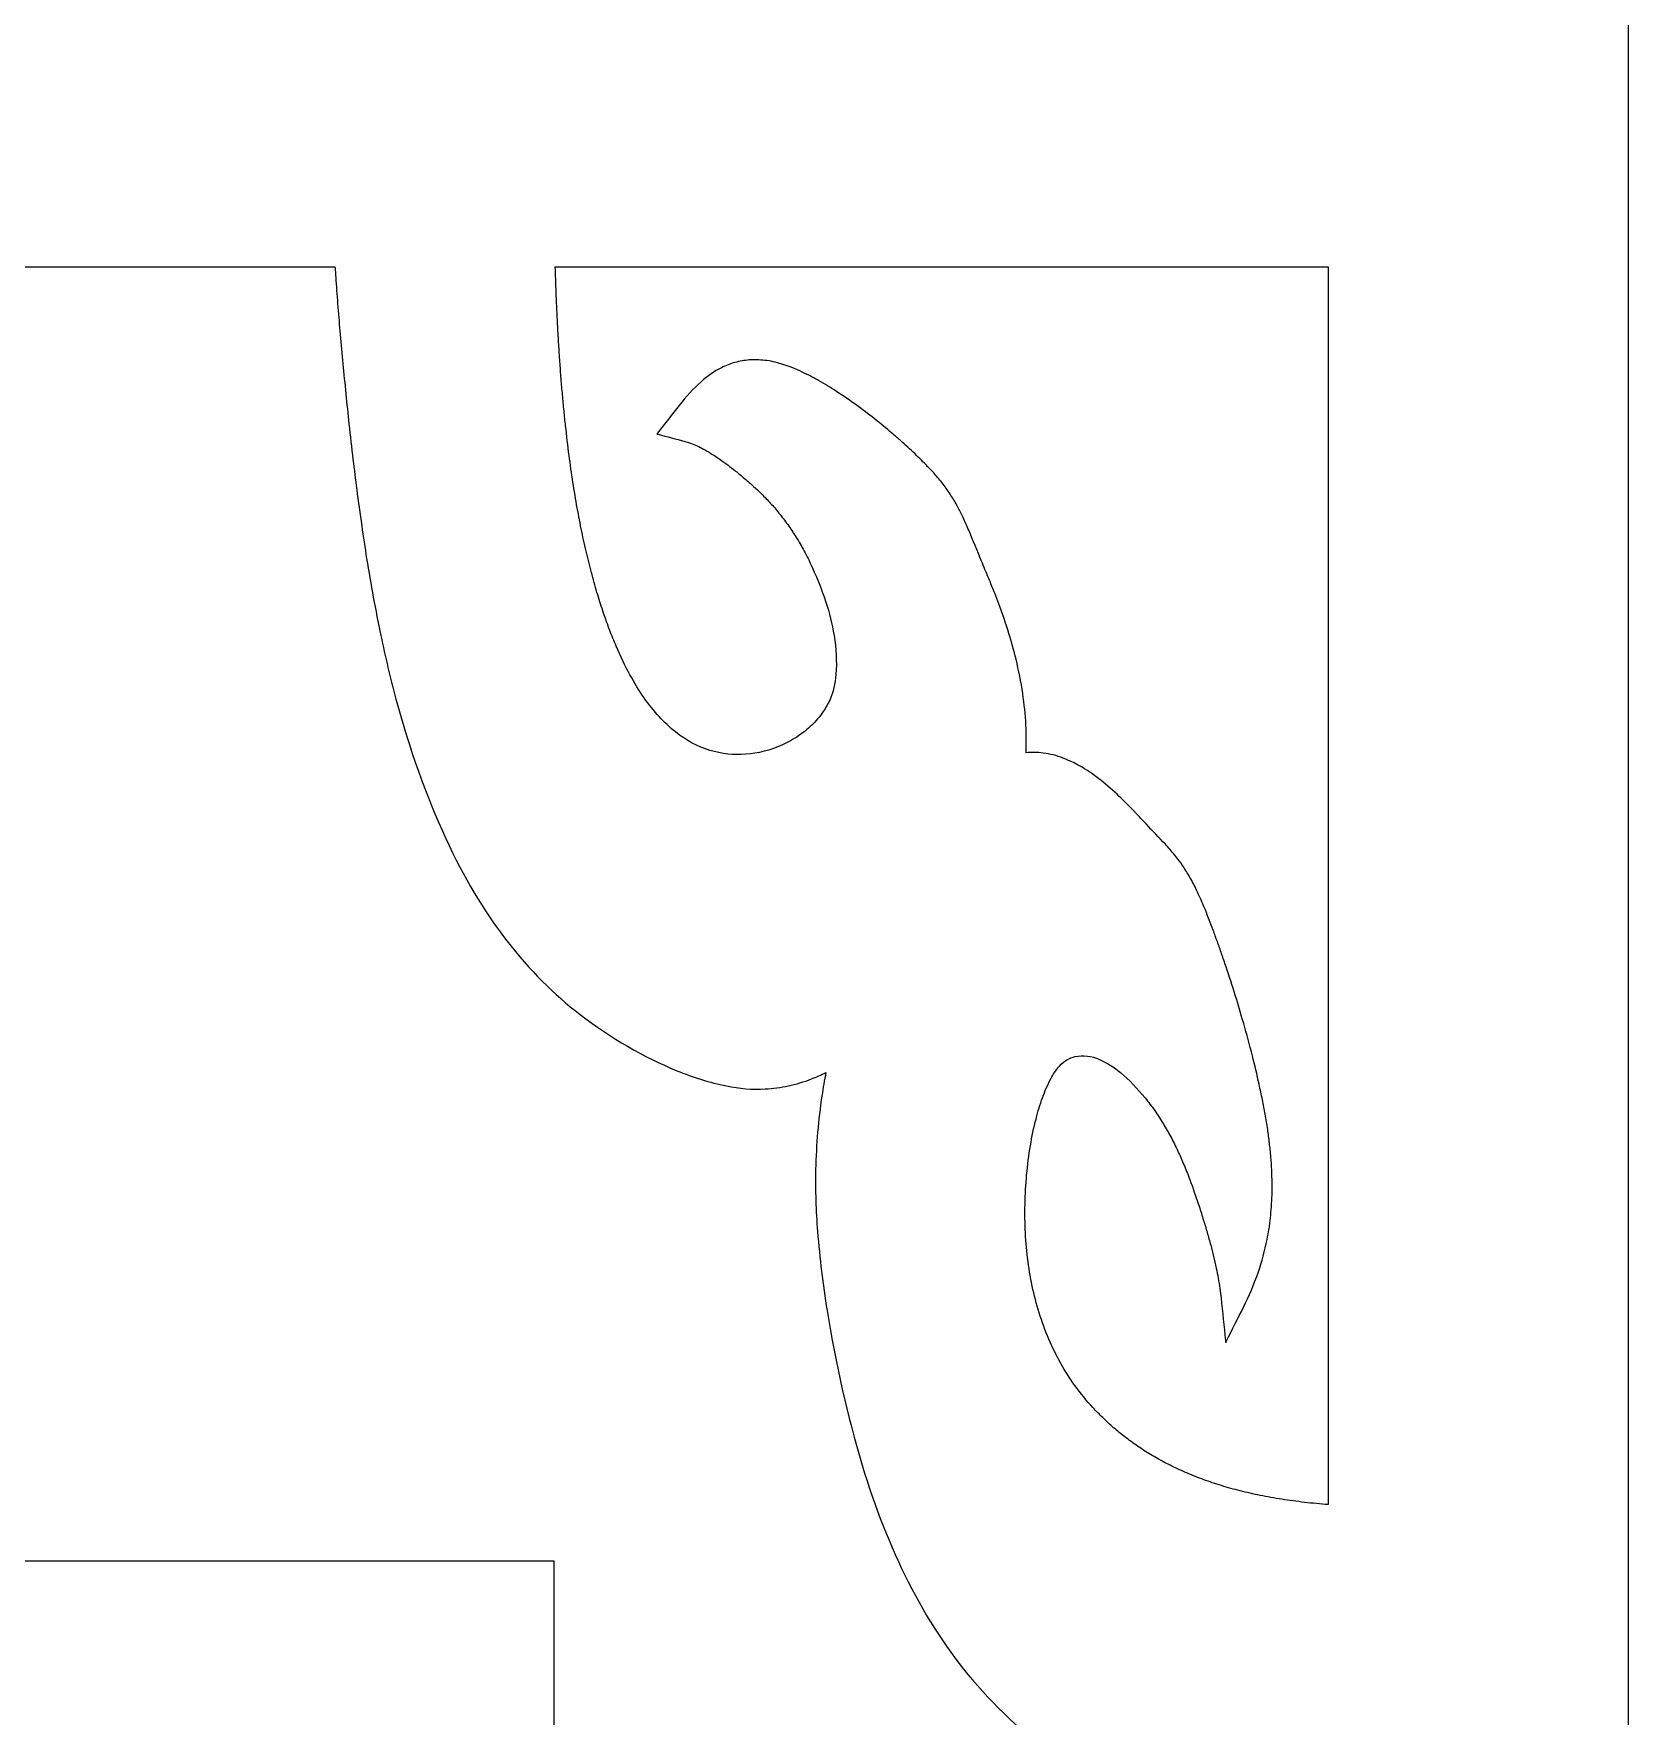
# Model space of a CAD drawing. Header units: centimetres. Extents: x 1.9 to 6.4, y -9.5 to 9.5.
# Drawn here: x 5.252 to 6.385, y 1.195 to 2.391 of the extents above; entities that cross this region are included whole.
import ezdxf

# ---------------------------------------------------------------- set-up
doc = ezdxf.new("R2010")
doc.units = ezdxf.units.CM
doc.header["$MEASUREMENT"] = 0
doc.layers.add('layer 1', color=7, linetype='Continuous')

msp = doc.modelspace()

# ---------------------------------------------------------------- linework, layer by layer
at = {"layer": 'layer 1', "color": 250, "lineweight": 9}
for points, knots in [([(6.38504, 9.5), (6.38504, 3.16667), (6.38504, -3.16666), (6.38504, -9.5), (6.38504, -9.5), (4.87466, -9.5), (3.36432, -9.5), (1.85394, -9.5), (1.85394, -9.5), (1.85394, -3.16666), (1.85394, 3.16667), (1.85394, 9.5), (1.85394, 9.5), (3.36432, 9.5), (4.87466, 9.5), (6.38504, 9.5)], [0, 0, 0, 0, 0.2, 0.2, 0.2, 0.2, 0.4, 0.4, 0.4, 0.4, 0.6, 0.6, 0.6, 0.6, 1, 1, 1, 1]), ([(6.38504, 9.5), (6.38504, 3.16667), (6.38504, -3.16666), (6.38504, -9.5), (6.38504, -9.5), (4.87466, -9.5), (3.36432, -9.5), (1.85394, -9.5), (1.85394, -9.5), (1.85394, -3.16666), (1.85394, 3.16667), (1.85394, 9.5), (1.85394, 9.5), (3.36432, 9.5), (4.87466, 9.5), (6.38504, 9.5)], [0, 0, 0, 0, 0.2, 0.2, 0.2, 0.2, 0.4, 0.4, 0.4, 0.4, 0.6, 0.6, 0.6, 0.6, 1, 1, 1, 1]), ([(6.17182, 1.09582), (6.17026, 1.09615), (6.16877, 1.09633), (6.16721, 1.09667), (6.16721, 1.09667), (6.16325, 1.09739), (6.15927, 1.09811), (6.15535, 1.09895), (6.15535, 1.09895), (6.15133, 1.09967), (6.14726, 1.1006), (6.14319, 1.10142), (6.14319, 1.10142), (6.13893, 1.10247), (6.13465, 1.1034), (6.1304, 1.10442), (6.1304, 1.10442), (6.12147, 1.10671), (6.11252, 1.10908), (6.10356, 1.11137), (6.10356, 1.11137), (6.09829, 1.11293), (6.09293, 1.11438), (6.08766, 1.11603), (6.08766, 1.11603), (6.08322, 1.11738), (6.07879, 1.11874), (6.07436, 1.12018), (6.07436, 1.12018), (6.06894, 1.12205), (6.06352, 1.12391), (6.05816, 1.12589), (6.05816, 1.12589), (6.0533, 1.12764), (6.04845, 1.1295), (6.04366, 1.13146), (6.04366, 1.13146), (6.03216, 1.13624), (6.02069, 1.14162), (6.0094, 1.14764), (6.0094, 1.14764), (5.99984, 1.15272), (5.99038, 1.1584), (5.98106, 1.16484), (5.98106, 1.16484), (5.95914, 1.17984), (5.93835, 1.1987), (5.91912, 1.22128), (5.91912, 1.22128), (5.90208, 1.24119), (5.8868, 1.26449), (5.87357, 1.29072), (5.87357, 1.29072), (5.86066, 1.31619), (5.84973, 1.34394), (5.84083, 1.37359), (5.84083, 1.37359), (5.83032, 1.4089), (5.82196, 1.44568), (5.81588, 1.4836), (5.81588, 1.4836), (5.81289, 1.50206), (5.81061, 1.52079), (5.80908, 1.53965), (5.80908, 1.53965), (5.80794, 1.55426), (5.8074, 1.56909), (5.80773, 1.58379), (5.80773, 1.58379), (5.80794, 1.5926), (5.80839, 1.60139), (5.80917, 1.6102), (5.80917, 1.6102), (5.80989, 1.61892), (5.81091, 1.62752), (5.81217, 1.63609), (5.81217, 1.63609), (5.81304, 1.64171), (5.81402, 1.64718), (5.81504, 1.65269), (5.81504, 1.65269), (5.81166, 1.65091), (5.80818, 1.64935), (5.80474, 1.64803), (5.80474, 1.64803), (5.79938, 1.64595), (5.7939, 1.64439), (5.78842, 1.64316), (5.78842, 1.64316), (5.78296, 1.64201), (5.77748, 1.64129), (5.77191, 1.64096), (5.77191, 1.64096), (5.76275, 1.64045), (5.75349, 1.64117), (5.74439, 1.64316), (5.74439, 1.64316), (5.7325, 1.64553), (5.72073, 1.64917), (5.70916, 1.65392), (5.70916, 1.65392), (5.68544, 1.66366), (5.66244, 1.67702), (5.64037, 1.69392), (5.64037, 1.69392), (5.6218, 1.70802), (5.60446, 1.72552), (5.58846, 1.74612), (5.58846, 1.74612), (5.57205, 1.76726), (5.55749, 1.79159), (5.545, 1.81886), (5.545, 1.81886), (5.53087, 1.84963), (5.51906, 1.88276), (5.50963, 1.91789), (5.50963, 1.91789), (5.50565, 1.93271), (5.50208, 1.94772), (5.49888, 1.96306), (5.49888, 1.96306), (5.49513, 1.9811), (5.49178, 1.99932), (5.48878, 2.01776), (5.48878, 2.01776), (5.48756, 2.02542), (5.48639, 2.03321), (5.48528, 2.04097), (5.48528, 2.04097), (5.48402, 2.04957), (5.48285, 2.05817), (5.48178, 2.06677), (5.48178, 2.06677), (5.48085, 2.07393), (5.47995, 2.08097), (5.47908, 2.08812), (5.47908, 2.08812), (5.47815, 2.09651), (5.47716, 2.1049), (5.47623, 2.11329), (5.47623, 2.11329), (5.47474, 2.12758), (5.4733, 2.14186), (5.47186, 2.15618), (5.47186, 2.15618), (5.47123, 2.163), (5.4706, 2.16995), (5.47, 2.17677), (5.47, 2.17677), (5.46944, 2.18321), (5.46887, 2.18974), (5.46839, 2.19626), (5.46839, 2.19626), (5.46788, 2.20249), (5.46743, 2.2088), (5.46701, 2.21512), (5.46701, 2.21512), (5.46674, 2.21842), (5.46656, 2.22164), (5.46629, 2.22495), (5.46629, 2.22495), (5.28116, 2.22495), (5.09612, 2.22495), (4.91106, 2.22495), (4.91106, 2.22495), (4.91106, 1.91852), (4.91106, 1.61197), (4.91106, 1.30551), (4.91106, 1.30551), (5.14497, 1.30551), (5.37898, 1.30551), (5.6129, 1.30551), (5.6129, 1.30551), (5.61581, 1.30551), (5.61868, 1.30551), (5.62159, 1.30551), (5.62159, 1.30551), (5.62168, 1.30551), (5.62183, 1.30551), (5.62198, 1.30551), (5.62198, 1.30551), (5.62198, 1.3053), (5.62198, 1.30509), (5.62198, 1.30491), (5.62198, 1.30491), (5.62198, 1.30022), (5.62198, 1.29568), (5.62198, 1.29111), (5.62198, 1.29111), (5.62198, 1.27631), (5.62198, 1.26149), (5.62198, 1.24666), (5.62198, 1.24666), (5.62198, 1.18535), (5.62198, 1.12391), (5.62198, 1.06259), (5.62198, 1.06259), (5.62198, 0.75126), (5.62198, 0.43993), (5.62198, 0.12872), (5.62198, 0.12872), (5.80525, 0.12872), (5.98849, 0.12872), (6.17182, 0.12872), (6.17182, 0.12872), (6.17182, 0.45112), (6.17182, 0.77343), (6.17182, 1.09582)], [0, 0, 0, 0, 0.0188679, 0.0188679, 0.0188679, 0.0188679, 0.0377358, 0.0377358, 0.0377358, 0.0377358, 0.0566038, 0.0566038, 0.0566038, 0.0566038, 0.0754717, 0.0754717, 0.0754717, 0.0754717, 0.0943396, 0.0943396, 0.0943396, 0.0943396, 0.1132075, 0.1132075, 0.1132075, 0.1132075, 0.1320755, 0.1320755, 0.1320755, 0.1320755, 0.1509434, 0.1509434, 0.1509434, 0.1509434, 0.1698113, 0.1698113, 0.1698113, 0.1698113, 0.1886792, 0.1886792, 0.1886792, 0.1886792, 0.2075472, 0.2075472, 0.2075472, 0.2075472, 0.2264151, 0.2264151, 0.2264151, 0.2264151, 0.245283, 0.245283, 0.245283, 0.245283, 0.2641509, 0.2641509, 0.2641509, 0.2641509, 0.2830189, 0.2830189, 0.2830189, 0.2830189, 0.3018868, 0.3018868, 0.3018868, 0.3018868, 0.3207547, 0.3207547, 0.3207547, 0.3207547, 0.3396226, 0.3396226, 0.3396226, 0.3396226, 0.3584906, 0.3584906, 0.3584906, 0.3584906, 0.3773585, 0.3773585, 0.3773585, 0.3773585, 0.3962264, 0.3962264, 0.3962264, 0.3962264, 0.4150943, 0.4150943, 0.4150943, 0.4150943, 0.4339623, 0.4339623, 0.4339623, 0.4339623, 0.4528302, 0.4528302, 0.4528302, 0.4528302, 0.4716981, 0.4716981, 0.4716981, 0.4716981, 0.490566, 0.490566, 0.490566, 0.490566, 0.509434, 0.509434, 0.509434, 0.509434, 0.5283019, 0.5283019, 0.5283019, 0.5283019, 0.5471698, 0.5471698, 0.5471698, 0.5471698, 0.5660377, 0.5660377, 0.5660377, 0.5660377, 0.5849057, 0.5849057, 0.5849057, 0.5849057, 0.6037736, 0.6037736, 0.6037736, 0.6037736, 0.6226415, 0.6226415, 0.6226415, 0.6226415, 0.6415094, 0.6415094, 0.6415094, 0.6415094, 0.6603774, 0.6603774, 0.6603774, 0.6603774, 0.6792453, 0.6792453, 0.6792453, 0.6792453, 0.6981132, 0.6981132, 0.6981132, 0.6981132, 0.7169811, 0.7169811, 0.7169811, 0.7169811, 0.7358491, 0.7358491, 0.7358491, 0.7358491, 0.754717, 0.754717, 0.754717, 0.754717, 0.7735849, 0.7735849, 0.7735849, 0.7735849, 0.7924528, 0.7924528, 0.7924528, 0.7924528, 0.8113208, 0.8113208, 0.8113208, 0.8113208, 0.8301887, 0.8301887, 0.8301887, 0.8301887, 0.8490566, 0.8490566, 0.8490566, 0.8490566, 0.8679245, 0.8679245, 0.8679245, 0.8679245, 0.8867925, 0.8867925, 0.8867925, 0.8867925, 0.9056604, 0.9056604, 0.9056604, 0.9056604, 0.9245283, 0.9245283, 0.9245283, 0.9245283, 0.9433962, 0.9433962, 0.9433962, 0.9433962, 0.9622642, 0.9622642, 0.9622642, 0.9622642, 1, 1, 1, 1]), ([(5.62282, 2.22495), (5.62282, 2.22444), (5.62282, 2.22384), (5.62288, 2.22329), (5.62288, 2.22329), (5.62302, 2.21863), (5.62311, 2.21397), (5.62332, 2.20931), (5.62332, 2.20931), (5.62353, 2.20477), (5.62368, 2.2002), (5.62389, 2.19563), (5.62389, 2.19563), (5.6241, 2.1913), (5.62431, 2.18694), (5.62458, 2.18258), (5.62458, 2.18258), (5.62476, 2.17834), (5.625, 2.17398), (5.6253, 2.16974), (5.6253, 2.16974), (5.62551, 2.16571), (5.62581, 2.16156), (5.62611, 2.15753), (5.62611, 2.15753), (5.62638, 2.15347), (5.62665, 2.14944), (5.62695, 2.14541), (5.62695, 2.14541), (5.62725, 2.14156), (5.62761, 2.13771), (5.62797, 2.13401), (5.62797, 2.13401), (5.6283, 2.13016), (5.62866, 2.12643), (5.62902, 2.12262), (5.62902, 2.12262), (5.62937, 2.1191), (5.62973, 2.11546), (5.63015, 2.11194), (5.63015, 2.11194), (5.63087, 2.1049), (5.63168, 2.09796), (5.63261, 2.09101), (5.63261, 2.09101), (5.63345, 2.08457), (5.63438, 2.07826), (5.63536, 2.07194), (5.63536, 2.07194), (5.63632, 2.06584), (5.63731, 2.05971), (5.63839, 2.0536), (5.63839, 2.0536), (5.63944, 2.04801), (5.64046, 2.04241), (5.64165, 2.03682), (5.64165, 2.03682), (5.64273, 2.03156), (5.64396, 2.02627), (5.64522, 2.02097), (5.64522, 2.02097), (5.64633, 2.01601), (5.64764, 2.01102), (5.64893, 2.00606), (5.64893, 2.00606), (5.65022, 2.00128), (5.65151, 1.99665), (5.65295, 1.99195), (5.65295, 1.99195), (5.65429, 1.98762), (5.65564, 1.98326), (5.65708, 1.97902), (5.65708, 1.97902), (5.65852, 1.97487), (5.65995, 1.97072), (5.66151, 1.96669), (5.66151, 1.96669), (5.66295, 1.96297), (5.66451, 1.95924), (5.66603, 1.95551), (5.66603, 1.95551), (5.66906, 1.94847), (5.67235, 1.94161), (5.67586, 1.93509), (5.67586, 1.93509), (5.67906, 1.92929), (5.68236, 1.9239), (5.68595, 1.91873), (5.68595, 1.91873), (5.69266, 1.90908), (5.70009, 1.90102), (5.70815, 1.89458), (5.70815, 1.89458), (5.71587, 1.88836), (5.72411, 1.884), (5.73262, 1.88141), (5.73262, 1.88141), (5.741, 1.87895), (5.74954, 1.87801), (5.75807, 1.87865), (5.75807, 1.87865), (5.76685, 1.87925), (5.77563, 1.88153), (5.7841, 1.88535), (5.7841, 1.88535), (5.78803, 1.88713), (5.79192, 1.88929), (5.79575, 1.89191), (5.79575, 1.89191), (5.79896, 1.89407), (5.80201, 1.89654), (5.80495, 1.89936), (5.80495, 1.89936), (5.80782, 1.90213), (5.81061, 1.90535), (5.8131, 1.90899), (5.8131, 1.90899), (5.81495, 1.91157), (5.81651, 1.91449), (5.81795, 1.91759), (5.81795, 1.91759), (5.82019, 1.92288), (5.82166, 1.92898), (5.82217, 1.93539), (5.82217, 1.93539), (5.8228, 1.94462), (5.82238, 1.95394), (5.82082, 1.96297), (5.82082, 1.96297), (5.81947, 1.97124), (5.81753, 1.97923), (5.81501, 1.98678), (5.81501, 1.98678), (5.81175, 1.99665), (5.80797, 2.00606), (5.80369, 2.01487), (5.80369, 2.01487), (5.80195, 2.0186), (5.8001, 2.02212), (5.79812, 2.02563), (5.79812, 2.02563), (5.79626, 2.02906), (5.79426, 2.03237), (5.79213, 2.03547), (5.79213, 2.03547), (5.79027, 2.03839), (5.78839, 2.04118), (5.78641, 2.04386), (5.78641, 2.04386), (5.78434, 2.04665), (5.78225, 2.04936), (5.78006, 2.05195), (5.78006, 2.05195), (5.77823, 2.05423), (5.77626, 2.0564), (5.77431, 2.05847), (5.77431, 2.05847), (5.77212, 2.06076), (5.76997, 2.06304), (5.76775, 2.06521), (5.76775, 2.06521), (5.76595, 2.06686), (5.76418, 2.06852), (5.76233, 2.07017), (5.76233, 2.07017), (5.76005, 2.07216), (5.75778, 2.07411), (5.7555, 2.07609), (5.7555, 2.07609), (5.75346, 2.07775), (5.7514, 2.0794), (5.74933, 2.08106), (5.74933, 2.08106), (5.74756, 2.0825), (5.74576, 2.08385), (5.74394, 2.08521), (5.74394, 2.08521), (5.74205, 2.08656), (5.74013, 2.08788), (5.73828, 2.08924), (5.73828, 2.08924), (5.73663, 2.09029), (5.73498, 2.09143), (5.73328, 2.09245), (5.73328, 2.09245), (5.73157, 2.09351), (5.72983, 2.09453), (5.72812, 2.09546), (5.72812, 2.09546), (5.72663, 2.0963), (5.72507, 2.09702), (5.72357, 2.09775), (5.72357, 2.09775), (5.72207, 2.09838), (5.72055, 2.0991), (5.71893, 2.09961), (5.71893, 2.09961), (5.71755, 2.10012), (5.7162, 2.10054), (5.71486, 2.10096), (5.71486, 2.10096), (5.70851, 2.10262), (5.70216, 2.10427), (5.69587, 2.10602), (5.69587, 2.10602), (5.69557, 2.10602), (5.69527, 2.10614), (5.69494, 2.10623), (5.69494, 2.10623), (5.69521, 2.10656), (5.69548, 2.10686), (5.69566, 2.10707), (5.69566, 2.10707), (5.70066, 2.11359), (5.70566, 2.12003), (5.71072, 2.12643), (5.71072, 2.12643), (5.71563, 2.13275), (5.72085, 2.13834), (5.72642, 2.14333), (5.72642, 2.14333), (5.73097, 2.14736), (5.73579, 2.15079), (5.74082, 2.15326), (5.74082, 2.15326), (5.74394, 2.15482), (5.74714, 2.15605), (5.75041, 2.15699), (5.75041, 2.15699), (5.75376, 2.15783), (5.75715, 2.15846), (5.76056, 2.15876), (5.76056, 2.15876), (5.76233, 2.15888), (5.76418, 2.15888), (5.76595, 2.15888), (5.76595, 2.15888), (5.7679, 2.15888), (5.76976, 2.15867), (5.7717, 2.15846), (5.7717, 2.15846), (5.77368, 2.15825), (5.7756, 2.15795), (5.77748, 2.15753), (5.77748, 2.15753), (5.77961, 2.15699), (5.78168, 2.15648), (5.78368, 2.15584), (5.78368, 2.15584), (5.78575, 2.15524), (5.7877, 2.15461), (5.78973, 2.1538), (5.78973, 2.1538), (5.79204, 2.15296), (5.79432, 2.15203), (5.79653, 2.15097), (5.79653, 2.15097), (5.79863, 2.14995), (5.80076, 2.14902), (5.80288, 2.14788), (5.80288, 2.14788), (5.80519, 2.14673), (5.80752, 2.1455), (5.80989, 2.14415), (5.80989, 2.14415), (5.81411, 2.14177), (5.81831, 2.13918), (5.82247, 2.13648), (5.82247, 2.13648), (5.82732, 2.13338), (5.83208, 2.13007), (5.83682, 2.12655), (5.83682, 2.12655), (5.84104, 2.12355), (5.84517, 2.12033), (5.84943, 2.11711), (5.84943, 2.11711), (5.85365, 2.11368), (5.85787, 2.11017), (5.8621, 2.10665), (5.8621, 2.10665), (5.86407, 2.10499), (5.86593, 2.10334), (5.86782, 2.10169), (5.86782, 2.10169), (5.86964, 2.10003), (5.87144, 2.09847), (5.87324, 2.09681), (5.87324, 2.09681), (5.87494, 2.09525), (5.87665, 2.0936), (5.87836, 2.09203), (5.87836, 2.09203), (5.87986, 2.09059), (5.88138, 2.08906), (5.88288, 2.08758), (5.88288, 2.08758), (5.88438, 2.08614), (5.88585, 2.08457), (5.88728, 2.08313), (5.88728, 2.08313), (5.88851, 2.0819), (5.88974, 2.08055), (5.89091, 2.07931), (5.89091, 2.07931), (5.89214, 2.07796), (5.89336, 2.07652), (5.8945, 2.07516), (5.8945, 2.07516), (5.89552, 2.07393), (5.89657, 2.07267), (5.89759, 2.07143), (5.89759, 2.07143), (5.89956, 2.06894), (5.90142, 2.06635), (5.90322, 2.06355), (5.90322, 2.06355), (5.90493, 2.06106), (5.90657, 2.05838), (5.90807, 2.05559), (5.90807, 2.05559), (5.90936, 2.05321), (5.91059, 2.0508), (5.91184, 2.04822), (5.91184, 2.04822), (5.9134, 2.04491), (5.91499, 2.04139), (5.91649, 2.03784), (5.91649, 2.03784), (5.91954, 2.0306), (5.92257, 2.02326), (5.92562, 2.01589), (5.92562, 2.01589), (5.92721, 2.01195), (5.92886, 2.00801), (5.9305, 2.00398), (5.9305, 2.00398), (5.93083, 2.00335), (5.93113, 2.00263), (5.9314, 2.00191), (5.9314, 2.00191), (5.93257, 1.99902), (5.93383, 1.99601), (5.93497, 1.99301), (5.93497, 1.99301), (5.93598, 1.99051), (5.93691, 1.98802), (5.93784, 1.98543), (5.93784, 1.98543), (5.94042, 1.9786), (5.94278, 1.97166), (5.945, 1.9645), (5.945, 1.9645), (5.94689, 1.95852), (5.94856, 1.95238), (5.95012, 1.94619), (5.95012, 1.94619), (5.95198, 1.93819), (5.95363, 1.93013), (5.95485, 1.92183), (5.95485, 1.92183), (5.95599, 1.91437), (5.95671, 1.90691), (5.95713, 1.89924), (5.95713, 1.89924), (5.95746, 1.89284), (5.95749, 1.88628), (5.95725, 1.87976), (5.95725, 1.87976), (5.96132, 1.88018), (5.9654, 1.88009), (5.96941, 1.87958), (5.96941, 1.87958), (5.9742, 1.87895), (5.9789, 1.87771), (5.98355, 1.87594), (5.98355, 1.87594), (5.98876, 1.87395), (5.99388, 1.87137), (5.99882, 1.86827), (5.99882, 1.86827), (6.00275, 1.86589), (6.00655, 1.86319), (6.01029, 1.86018), (6.01029, 1.86018), (6.01476, 1.85666), (6.01916, 1.85284), (6.02344, 1.84878), (6.02344, 1.84878), (6.02503, 1.84725), (6.02659, 1.84578), (6.02811, 1.84424), (6.02811, 1.84424), (6.03, 1.84238), (6.03186, 1.84039), (6.03369, 1.83853), (6.03369, 1.83853), (6.03416, 1.83802), (6.03452, 1.8376), (6.03503, 1.83709), (6.03503, 1.83709), (6.03752, 1.8345), (6.04001, 1.83179), (6.04246, 1.82921), (6.04246, 1.82921), (6.04701, 1.82434), (6.0516, 1.81958), (6.05615, 1.81471), (6.05615, 1.81471), (6.05837, 1.81234), (6.06058, 1.80972), (6.06274, 1.80714), (6.06274, 1.80714), (6.06436, 1.80527), (6.06579, 1.80332), (6.06729, 1.80124), (6.06729, 1.80124), (6.06903, 1.79875), (6.07074, 1.79616), (6.07235, 1.79345), (6.07235, 1.79345), (6.07406, 1.79057), (6.07571, 1.78756), (6.07723, 1.78446), (6.07723, 1.78446), (6.07801, 1.7829), (6.07879, 1.78124), (6.07957, 1.77959), (6.07957, 1.77959), (6.08044, 1.7776), (6.08128, 1.77574), (6.08215, 1.77379), (6.08215, 1.77379), (6.08293, 1.77192), (6.08373, 1.76994), (6.08457, 1.7681), (6.08457, 1.7681), (6.0855, 1.7657), (6.08643, 1.76332), (6.08736, 1.76104), (6.08736, 1.76104), (6.08829, 1.75854), (6.08921, 1.75616), (6.09014, 1.75379), (6.09014, 1.75379), (6.09113, 1.75099), (6.09209, 1.74829), (6.09314, 1.74561), (6.09314, 1.74561), (6.09416, 1.74269), (6.09521, 1.7398), (6.09613, 1.73689), (6.09613, 1.73689), (6.09721, 1.73391), (6.09823, 1.7309), (6.09928, 1.72778), (6.09928, 1.72778), (6.10149, 1.72104), (6.10371, 1.7143), (6.10584, 1.70748), (6.10584, 1.70748), (6.1079, 1.70086), (6.10985, 1.69422), (6.1118, 1.68748), (6.1118, 1.68748), (6.11392, 1.67981), (6.11605, 1.67226), (6.118, 1.66448), (6.118, 1.66448), (6.11965, 1.65786), (6.12129, 1.65112), (6.12276, 1.6443), (6.12276, 1.6443), (6.12357, 1.64066), (6.12441, 1.63693), (6.12513, 1.6332), (6.12513, 1.6332), (6.12579, 1.62977), (6.12647, 1.62647), (6.12698, 1.62304), (6.12698, 1.62304), (6.1277, 1.61943), (6.12827, 1.61579), (6.12884, 1.61218), (6.12884, 1.61218), (6.12929, 1.60896), (6.12971, 1.60575), (6.13007, 1.60253), (6.13007, 1.60253), (6.13049, 1.59931), (6.13079, 1.596), (6.13112, 1.5927), (6.13112, 1.5927), (6.13136, 1.5896), (6.13157, 1.58647), (6.13172, 1.58337), (6.13172, 1.58337), (6.13187, 1.58037), (6.13193, 1.57727), (6.13199, 1.57426), (6.13199, 1.57426), (6.13205, 1.57134), (6.13199, 1.56846), (6.13193, 1.56554), (6.13193, 1.56554), (6.13172, 1.56016), (6.13136, 1.55468), (6.13079, 1.54939), (6.13079, 1.54939), (6.13022, 1.54422), (6.12947, 1.53902), (6.12842, 1.53406), (6.12842, 1.53406), (6.12686, 1.52609), (6.1248, 1.5183), (6.12222, 1.51105), (6.12222, 1.51105), (6.11914, 1.50215), (6.11563, 1.49385), (6.11165, 1.486), (6.11165, 1.486), (6.10763, 1.47791), (6.10362, 1.46991), (6.09958, 1.46194), (6.09958, 1.46194), (6.09943, 1.46152), (6.09922, 1.46113), (6.09901, 1.4608), (6.09901, 1.4608), (6.09895, 1.46122), (6.09892, 1.46173), (6.09892, 1.46215), (6.09892, 1.46215), (6.09778, 1.47232), (6.09673, 1.48245), (6.09571, 1.49262), (6.09571, 1.49262), (6.0955, 1.49478), (6.09521, 1.49698), (6.09488, 1.49914), (6.09488, 1.49914), (6.09452, 1.50164), (6.09413, 1.5041), (6.09365, 1.50648), (6.09365, 1.50648), (6.09323, 1.50898), (6.09278, 1.51135), (6.09224, 1.51376), (6.09224, 1.51376), (6.0917, 1.51655), (6.09107, 1.51926), (6.09041, 1.52203), (6.09041, 1.52203), (6.08972, 1.52473), (6.0891, 1.52732), (6.08838, 1.53003), (6.08838, 1.53003), (6.08757, 1.533), (6.08673, 1.53604), (6.08586, 1.53902), (6.08586, 1.53902), (6.08502, 1.54193), (6.08415, 1.54482), (6.08328, 1.54762), (6.08328, 1.54762), (6.08224, 1.55096), (6.08122, 1.55426), (6.08014, 1.55757), (6.08014, 1.55757), (6.07894, 1.56121), (6.07774, 1.56482), (6.07646, 1.56837), (6.07646, 1.56837), (6.0755, 1.57134), (6.07442, 1.57426), (6.07331, 1.57706), (6.07331, 1.57706), (6.07196, 1.58058), (6.07059, 1.58409), (6.06915, 1.58752), (6.06915, 1.58752), (6.06786, 1.59074), (6.06645, 1.59372), (6.06507, 1.59672), (6.06507, 1.59672), (6.06343, 1.60024), (6.06178, 1.60358), (6.06001, 1.60689), (6.06001, 1.60689), (6.05831, 1.60999), (6.0566, 1.61311), (6.05474, 1.61612), (6.05474, 1.61612), (6.05279, 1.61943), (6.05073, 1.62253), (6.04857, 1.62565), (6.04857, 1.62565), (6.04638, 1.62875), (6.04414, 1.63164), (6.04186, 1.63455), (6.04186, 1.63455), (6.03632, 1.64129), (6.03045, 1.6474), (6.02425, 1.65257), (6.02425, 1.65257), (6.01952, 1.65651), (6.01452, 1.6596), (6.00937, 1.66189), (6.00937, 1.66189), (6.00367, 1.66439), (5.99789, 1.66502), (5.99205, 1.66396), (5.99205, 1.66396), (5.98804, 1.66315), (5.98427, 1.66087), (5.98091, 1.65714), (5.98091, 1.65714), (5.97896, 1.65497), (5.97717, 1.65248), (5.97555, 1.64956), (5.97555, 1.64956), (5.97327, 1.64553), (5.97127, 1.64108), (5.96953, 1.63642), (5.96953, 1.63642), (5.96776, 1.63176), (5.96621, 1.62689), (5.96489, 1.6218), (5.96489, 1.6218), (5.96321, 1.61579), (5.96186, 1.60947), (5.96075, 1.60316), (5.96075, 1.60316), (5.95836, 1.5896), (5.95692, 1.5757), (5.95653, 1.56163), (5.95653, 1.56163), (5.95611, 1.54795), (5.95671, 1.53436), (5.95827, 1.52091), (5.95827, 1.52091), (5.95992, 1.50732), (5.96267, 1.49427), (5.96653, 1.48185), (5.96653, 1.48185), (5.97055, 1.46898), (5.97561, 1.45707), (5.98166, 1.4464), (5.98166, 1.4464), (5.98484, 1.44071), (5.98828, 1.43533), (5.9919, 1.43037), (5.9919, 1.43037), (5.99598, 1.42466), (6.00026, 1.41948), (6.00469, 1.41461), (6.00469, 1.41461), (6.00697, 1.41212), (6.00931, 1.40974), (6.01167, 1.40745), (6.01167, 1.40745), (6.01419, 1.40496), (6.01679, 1.40258), (6.0194, 1.40033), (6.0194, 1.40033), (6.02203, 1.39804), (6.02473, 1.39585), (6.02746, 1.39377), (6.02746, 1.39377), (6.03039, 1.39152), (6.03339, 1.38932), (6.03632, 1.38725), (6.03632, 1.38725), (6.03938, 1.38517), (6.04252, 1.38322), (6.04567, 1.38126), (6.04567, 1.38126), (6.04896, 1.37928), (6.05229, 1.37741), (6.05558, 1.37567), (6.05558, 1.37567), (6.05908, 1.3738), (6.06259, 1.37212), (6.06609, 1.37047), (6.06609, 1.37047), (6.06993, 1.36872), (6.07373, 1.36707), (6.07756, 1.36559), (6.07756, 1.36559), (6.08149, 1.36406), (6.0855, 1.36259), (6.08948, 1.36126), (6.08948, 1.36126), (6.09386, 1.35979), (6.0982, 1.35844), (6.10257, 1.35721), (6.10257, 1.35721), (6.10479, 1.3566), (6.10707, 1.35606), (6.10934, 1.35546), (6.10934, 1.35546), (6.11165, 1.35483), (6.11404, 1.35432), (6.11635, 1.35381), (6.11635, 1.35381), (6.11878, 1.35318), (6.1212, 1.35275), (6.12357, 1.35224), (6.12357, 1.35224), (6.12605, 1.35173), (6.12863, 1.35122), (6.13112, 1.3508), (6.13112, 1.3508), (6.13369, 1.35038), (6.13627, 1.34987), (6.13878, 1.34954), (6.13878, 1.34954), (6.14148, 1.34903), (6.14415, 1.34872), (6.14684, 1.3483), (6.14684, 1.3483), (6.14957, 1.348), (6.15226, 1.34758), (6.15505, 1.34728), (6.15505, 1.34728), (6.15783, 1.34695), (6.16071, 1.34665), (6.16361, 1.34644), (6.16361, 1.34644), (6.16634, 1.34614), (6.16906, 1.34593), (6.17182, 1.34572), (6.17182, 1.34572), (6.17182, 1.63879), (6.17182, 1.93187), (6.17182, 2.22495), (6.17182, 2.22495), (5.98882, 2.22495), (5.80582, 2.22495), (5.62282, 2.22495)], [0, 0, 0, 0, 0.0053763, 0.0053763, 0.0053763, 0.0053763, 0.0107527, 0.0107527, 0.0107527, 0.0107527, 0.016129, 0.016129, 0.016129, 0.016129, 0.0215054, 0.0215054, 0.0215054, 0.0215054, 0.0268817, 0.0268817, 0.0268817, 0.0268817, 0.0322581, 0.0322581, 0.0322581, 0.0322581, 0.0376344, 0.0376344, 0.0376344, 0.0376344, 0.0430108, 0.0430108, 0.0430108, 0.0430108, 0.0483871, 0.0483871, 0.0483871, 0.0483871, 0.0537634, 0.0537634, 0.0537634, 0.0537634, 0.0591398, 0.0591398, 0.0591398, 0.0591398, 0.0645161, 0.0645161, 0.0645161, 0.0645161, 0.0698925, 0.0698925, 0.0698925, 0.0698925, 0.0752688, 0.0752688, 0.0752688, 0.0752688, 0.0806452, 0.0806452, 0.0806452, 0.0806452, 0.0860215, 0.0860215, 0.0860215, 0.0860215, 0.0913978, 0.0913978, 0.0913978, 0.0913978, 0.0967742, 0.0967742, 0.0967742, 0.0967742, 0.1021505, 0.1021505, 0.1021505, 0.1021505, 0.1075269, 0.1075269, 0.1075269, 0.1075269, 0.1129032, 0.1129032, 0.1129032, 0.1129032, 0.1182796, 0.1182796, 0.1182796, 0.1182796, 0.1236559, 0.1236559, 0.1236559, 0.1236559, 0.1290323, 0.1290323, 0.1290323, 0.1290323, 0.1344086, 0.1344086, 0.1344086, 0.1344086, 0.1397849, 0.1397849, 0.1397849, 0.1397849, 0.1451613, 0.1451613, 0.1451613, 0.1451613, 0.1505376, 0.1505376, 0.1505376, 0.1505376, 0.155914, 0.155914, 0.155914, 0.155914, 0.1612903, 0.1612903, 0.1612903, 0.1612903, 0.1666667, 0.1666667, 0.1666667, 0.1666667, 0.172043, 0.172043, 0.172043, 0.172043, 0.1774194, 0.1774194, 0.1774194, 0.1774194, 0.1827957, 0.1827957, 0.1827957, 0.1827957, 0.188172, 0.188172, 0.188172, 0.188172, 0.1935484, 0.1935484, 0.1935484, 0.1935484, 0.1989247, 0.1989247, 0.1989247, 0.1989247, 0.2043011, 0.2043011, 0.2043011, 0.2043011, 0.2096774, 0.2096774, 0.2096774, 0.2096774, 0.2150538, 0.2150538, 0.2150538, 0.2150538, 0.2204301, 0.2204301, 0.2204301, 0.2204301, 0.2258065, 0.2258065, 0.2258065, 0.2258065, 0.2311828, 0.2311828, 0.2311828, 0.2311828, 0.2365591, 0.2365591, 0.2365591, 0.2365591, 0.2419355, 0.2419355, 0.2419355, 0.2419355, 0.2473118, 0.2473118, 0.2473118, 0.2473118, 0.2526882, 0.2526882, 0.2526882, 0.2526882, 0.2580645, 0.2580645, 0.2580645, 0.2580645, 0.2634409, 0.2634409, 0.2634409, 0.2634409, 0.2688172, 0.2688172, 0.2688172, 0.2688172, 0.2741935, 0.2741935, 0.2741935, 0.2741935, 0.2795699, 0.2795699, 0.2795699, 0.2795699, 0.2849462, 0.2849462, 0.2849462, 0.2849462, 0.2903226, 0.2903226, 0.2903226, 0.2903226, 0.2956989, 0.2956989, 0.2956989, 0.2956989, 0.3010753, 0.3010753, 0.3010753, 0.3010753, 0.3064516, 0.3064516, 0.3064516, 0.3064516, 0.311828, 0.311828, 0.311828, 0.311828, 0.3172043, 0.3172043, 0.3172043, 0.3172043, 0.3225806, 0.3225806, 0.3225806, 0.3225806, 0.327957, 0.327957, 0.327957, 0.327957, 0.3333333, 0.3333333, 0.3333333, 0.3333333, 0.3387097, 0.3387097, 0.3387097, 0.3387097, 0.344086, 0.344086, 0.344086, 0.344086, 0.3494624, 0.3494624, 0.3494624, 0.3494624, 0.3548387, 0.3548387, 0.3548387, 0.3548387, 0.3602151, 0.3602151, 0.3602151, 0.3602151, 0.3655914, 0.3655914, 0.3655914, 0.3655914, 0.3709677, 0.3709677, 0.3709677, 0.3709677, 0.3763441, 0.3763441, 0.3763441, 0.3763441, 0.3817204, 0.3817204, 0.3817204, 0.3817204, 0.3870968, 0.3870968, 0.3870968, 0.3870968, 0.3924731, 0.3924731, 0.3924731, 0.3924731, 0.3978495, 0.3978495, 0.3978495, 0.3978495, 0.4032258, 0.4032258, 0.4032258, 0.4032258, 0.4086022, 0.4086022, 0.4086022, 0.4086022, 0.4139785, 0.4139785, 0.4139785, 0.4139785, 0.4193548, 0.4193548, 0.4193548, 0.4193548, 0.4247312, 0.4247312, 0.4247312, 0.4247312, 0.4301075, 0.4301075, 0.4301075, 0.4301075, 0.4354839, 0.4354839, 0.4354839, 0.4354839, 0.4408602, 0.4408602, 0.4408602, 0.4408602, 0.4462366, 0.4462366, 0.4462366, 0.4462366, 0.4516129, 0.4516129, 0.4516129, 0.4516129, 0.4569892, 0.4569892, 0.4569892, 0.4569892, 0.4623656, 0.4623656, 0.4623656, 0.4623656, 0.4677419, 0.4677419, 0.4677419, 0.4677419, 0.4731183, 0.4731183, 0.4731183, 0.4731183, 0.4784946, 0.4784946, 0.4784946, 0.4784946, 0.483871, 0.483871, 0.483871, 0.483871, 0.4892473, 0.4892473, 0.4892473, 0.4892473, 0.4946237, 0.4946237, 0.4946237, 0.4946237, 0.5, 0.5, 0.5, 0.5, 0.5053763, 0.5053763, 0.5053763, 0.5053763, 0.5107527, 0.5107527, 0.5107527, 0.5107527, 0.516129, 0.516129, 0.516129, 0.516129, 0.5215054, 0.5215054, 0.5215054, 0.5215054, 0.5268817, 0.5268817, 0.5268817, 0.5268817, 0.5322581, 0.5322581, 0.5322581, 0.5322581, 0.5376344, 0.5376344, 0.5376344, 0.5376344, 0.5430108, 0.5430108, 0.5430108, 0.5430108, 0.5483871, 0.5483871, 0.5483871, 0.5483871, 0.5537634, 0.5537634, 0.5537634, 0.5537634, 0.5591398, 0.5591398, 0.5591398, 0.5591398, 0.5645161, 0.5645161, 0.5645161, 0.5645161, 0.5698925, 0.5698925, 0.5698925, 0.5698925, 0.5752688, 0.5752688, 0.5752688, 0.5752688, 0.5806452, 0.5806452, 0.5806452, 0.5806452, 0.5860215, 0.5860215, 0.5860215, 0.5860215, 0.5913978, 0.5913978, 0.5913978, 0.5913978, 0.5967742, 0.5967742, 0.5967742, 0.5967742, 0.6021505, 0.6021505, 0.6021505, 0.6021505, 0.6075269, 0.6075269, 0.6075269, 0.6075269, 0.6129032, 0.6129032, 0.6129032, 0.6129032, 0.6182796, 0.6182796, 0.6182796, 0.6182796, 0.6236559, 0.6236559, 0.6236559, 0.6236559, 0.6290323, 0.6290323, 0.6290323, 0.6290323, 0.6344086, 0.6344086, 0.6344086, 0.6344086, 0.6397849, 0.6397849, 0.6397849, 0.6397849, 0.6451613, 0.6451613, 0.6451613, 0.6451613, 0.6505376, 0.6505376, 0.6505376, 0.6505376, 0.655914, 0.655914, 0.655914, 0.655914, 0.6612903, 0.6612903, 0.6612903, 0.6612903, 0.6666667, 0.6666667, 0.6666667, 0.6666667, 0.672043, 0.672043, 0.672043, 0.672043, 0.6774194, 0.6774194, 0.6774194, 0.6774194, 0.6827957, 0.6827957, 0.6827957, 0.6827957, 0.688172, 0.688172, 0.688172, 0.688172, 0.6935484, 0.6935484, 0.6935484, 0.6935484, 0.6989247, 0.6989247, 0.6989247, 0.6989247, 0.7043011, 0.7043011, 0.7043011, 0.7043011, 0.7096774, 0.7096774, 0.7096774, 0.7096774, 0.7150538, 0.7150538, 0.7150538, 0.7150538, 0.7204301, 0.7204301, 0.7204301, 0.7204301, 0.7258065, 0.7258065, 0.7258065, 0.7258065, 0.7311828, 0.7311828, 0.7311828, 0.7311828, 0.7365591, 0.7365591, 0.7365591, 0.7365591, 0.7419355, 0.7419355, 0.7419355, 0.7419355, 0.7473118, 0.7473118, 0.7473118, 0.7473118, 0.7526882, 0.7526882, 0.7526882, 0.7526882, 0.7580645, 0.7580645, 0.7580645, 0.7580645, 0.7634409, 0.7634409, 0.7634409, 0.7634409, 0.7688172, 0.7688172, 0.7688172, 0.7688172, 0.7741935, 0.7741935, 0.7741935, 0.7741935, 0.7795699, 0.7795699, 0.7795699, 0.7795699, 0.7849462, 0.7849462, 0.7849462, 0.7849462, 0.7903226, 0.7903226, 0.7903226, 0.7903226, 0.7956989, 0.7956989, 0.7956989, 0.7956989, 0.8010753, 0.8010753, 0.8010753, 0.8010753, 0.8064516, 0.8064516, 0.8064516, 0.8064516, 0.811828, 0.811828, 0.811828, 0.811828, 0.8172043, 0.8172043, 0.8172043, 0.8172043, 0.8225806, 0.8225806, 0.8225806, 0.8225806, 0.827957, 0.827957, 0.827957, 0.827957, 0.8333333, 0.8333333, 0.8333333, 0.8333333, 0.8387097, 0.8387097, 0.8387097, 0.8387097, 0.844086, 0.844086, 0.844086, 0.844086, 0.8494624, 0.8494624, 0.8494624, 0.8494624, 0.8548387, 0.8548387, 0.8548387, 0.8548387, 0.8602151, 0.8602151, 0.8602151, 0.8602151, 0.8655914, 0.8655914, 0.8655914, 0.8655914, 0.8709677, 0.8709677, 0.8709677, 0.8709677, 0.8763441, 0.8763441, 0.8763441, 0.8763441, 0.8817204, 0.8817204, 0.8817204, 0.8817204, 0.8870968, 0.8870968, 0.8870968, 0.8870968, 0.8924731, 0.8924731, 0.8924731, 0.8924731, 0.8978495, 0.8978495, 0.8978495, 0.8978495, 0.9032258, 0.9032258, 0.9032258, 0.9032258, 0.9086022, 0.9086022, 0.9086022, 0.9086022, 0.9139785, 0.9139785, 0.9139785, 0.9139785, 0.9193548, 0.9193548, 0.9193548, 0.9193548, 0.9247312, 0.9247312, 0.9247312, 0.9247312, 0.9301075, 0.9301075, 0.9301075, 0.9301075, 0.9354839, 0.9354839, 0.9354839, 0.9354839, 0.9408602, 0.9408602, 0.9408602, 0.9408602, 0.9462366, 0.9462366, 0.9462366, 0.9462366, 0.9516129, 0.9516129, 0.9516129, 0.9516129, 0.9569892, 0.9569892, 0.9569892, 0.9569892, 0.9623656, 0.9623656, 0.9623656, 0.9623656, 0.9677419, 0.9677419, 0.9677419, 0.9677419, 0.9731183, 0.9731183, 0.9731183, 0.9731183, 0.9784946, 0.9784946, 0.9784946, 0.9784946, 0.983871, 0.983871, 0.983871, 0.983871, 0.9892473, 0.9892473, 0.9892473, 0.9892473, 1, 1, 1, 1])]:
    msp.add_open_spline(points, degree=3, knots=knots, dxfattribs=at)

doc.saveas('drawing.dxf')
